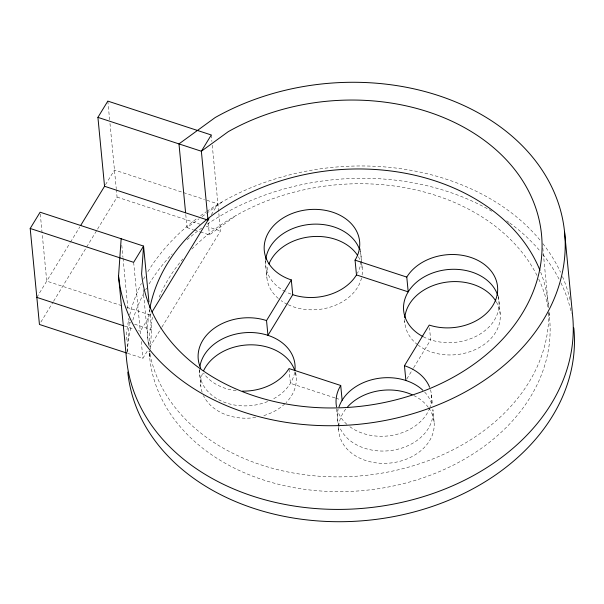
<?xml version="1.0" encoding="UTF-8"?>
<svg xmlns="http://www.w3.org/2000/svg" width="604" height="604" viewBox="0 0 604 604"><rect width="100%" height="100%" fill="white"/><g stroke="black" fill="none" stroke-linecap="round" stroke-linejoin="round"><path stroke-width="0.45" stroke-dasharray="3.02 2.27" d="M127.119 352.291L129.218 322.43L128.863 318.708M149.988 352.857L149.664 357.477L149.037 350.969M150.253 349.165L151.619 329.761L149.649 309.301M36.836 297.387L70.034 242.914M70.525 242.113L79.803 226.9M105.496 184.733L114.466 170.026L204.537 199.509M40.906 322.053L53.114 302.03M53.597 301.23L97.055 229.943M97.538 229.143L117.07 197.1L116.353 189.633M151.023 313.627L140.287 331.249L138.497 330.667M211.302 214.73L217.916 203.888L205.428 199.803M127.731 353.363L142.891 358.323L147.776 350.312M149.724 347.111L161.442 327.881M161.932 327.081L220.52 230.962L218.724 212.291M406.854 378.897L413.174 368.538M413.657 367.738L430.66 339.841L429.504 327.844M185.775 214.571L187.029 227.587L199.094 218.799M202.106 216.609L205.881 213.861M206.636 213.31L223.223 201.238M200.468 231.981L209.422 234.918L236.292 215.356M117.07 197.1L200.007 224.25M206.251 226.289L220.52 230.962M187.029 227.587L193.303 229.641M194.194 229.928L199.569 231.687M121.653 305.647L46.742 281.124L42.174 233.635M127.006 307.398L150.192 314.994M129.218 322.43L131.015 323.012M134.594 324.189L151.619 329.761M124.228 325.994L134.043 329.203M335.001 397.915L290.411 383.321L288.991 368.553M335.892 398.21L340.354 399.667M542.83 248.161L548.568 307.746M549.006 312.321L549.542 317.9M498.428 295.718L500.142 313.559M431.467 394.88L432.449 405.027M434.08 421.954L432.894 409.648A47.882 36.572 -5.5 0 1 393.989 450.04A47.882 36.572 -5.5 0 1 339.463 426.718M404.499 319.478L404.839 322.997M360.316 248.72L362.211 268.41M336.609 408.923L338.263 426.107M338.353 426.99L338.776 431.384M295.726 372.404L296.149 376.798M265.284 260.92L266.908 277.84M211.279 134.979L211.906 141.495M212.261 145.217L218.633 211.355M208.259 222.831L209.422 234.918M199.214 369.308L200.845 386.235M143.133 289.603L148.508 345.48A200.913 153.461 -5.5 0 1 149.52 309.928M133.65 262.332L140.641 334.986M141.276 341.517L142.891 358.323M121.789 245.254L122.952 257.342M123.042 258.27L128.056 310.343M107.829 101.11L109.618 119.735M109.981 123.465L116.262 188.697M40.287 214.073L42.084 232.699M339.146 425.888A47.882 36.572 -5.5 0 1 338.263 409.497M424.672 392.079A47.882 36.572 -5.5 0 1 432.117 405.359M430.463 389.746A47.882 36.572 -5.5 0 1 430.056 407.028M429.754 407.889A47.882 36.572 -5.5 0 1 349.686 426.605M346.885 424.325A47.882 36.572 -5.5 0 1 337.175 409.444M294.654 372.343A47.882 36.572 -5.5 0 1 272.714 399.236M267.632 401.562A47.882 36.572 -5.5 0 1 199.562 369.572M360.022 250.97A47.882 36.572 -5.5 0 1 357.409 273.31M291.022 294.103A47.882 36.572 -5.5 0 1 286.077 291.989M285.292 291.589A47.882 36.572 -5.5 0 1 265.684 260.309M236.164 390.705A47.882 36.572 -5.5 0 1 203.533 373.106M548.855 312.374A200.913 153.461 -5.5 0 1 364.408 490.433A200.913 153.461 -5.5 0 1 149.196 351M149.075 346.318A200.913 153.461 -5.5 0 1 152.495 317.289M159.177 297.108A200.913 153.461 -5.5 0 1 182.816 258.98M191.823 249.09A200.913 153.461 -5.5 0 1 379.908 184.492A200.913 153.461 -5.5 0 1 537.16 275.786M538.745 279.056A200.913 153.461 -5.5 0 1 548.077 307.768M548.704 313.348A200.913 153.461 -5.5 0 1 362.37 475.726A200.913 153.461 -5.5 0 1 149.384 351M540.671 272.132A200.913 153.461 -5.5 0 1 548.44 306.824M498.187 296.972A47.882 36.572 -5.5 0 1 477.47 335.59A47.882 36.572 -5.5 0 1 424.008 337.138M126.093 340.173A224.099 171.166 -5.5 0 1 128.909 318.618M129.747 314.933A224.099 171.166 -5.5 0 1 141.366 283.397M143.578 279.146A224.099 171.166 -5.5 0 1 144.968 276.624M147.882 271.649A224.099 171.166 -5.5 0 1 197.546 217.991M200.596 215.734A224.099 171.166 -5.5 0 1 206.07 211.891M206.862 211.355A224.099 171.166 -5.5 0 1 540.474 240.664M542.875 243.654A224.099 171.166 -5.5 0 1 560.572 272.291M562.505 276.609A224.099 171.166 -5.5 0 1 570.07 299.977M496.329 301.924A47.882 36.572 -5.5 0 1 479.183 347.61A47.882 36.572 -5.5 0 1 418.353 345.284M417.628 344.733A47.882 36.572 -5.5 0 1 404.718 321.268M127.331 351.536A224.099 171.166 -5.5 0 1 131.37 325.473M132.835 320.173A224.099 171.166 -5.5 0 1 143.865 293.144M145.685 289.769A224.099 171.166 -5.5 0 1 146.629 288.093M149.067 283.956A224.099 171.166 -5.5 0 1 172.155 253.914M187.066 239.682A224.099 171.166 -5.5 0 1 201.781 228.04M207.255 224.197A224.099 171.166 -5.5 0 1 492.494 211.649M506.696 220.8A224.099 171.166 -5.5 0 1 509.013 222.468M509.784 223.027A224.099 171.166 -5.5 0 1 540.429 251.491M542.868 254.458A224.099 171.166 -5.5 0 1 559.334 279.675M560.973 282.951A224.099 171.166 -5.5 0 1 571.459 313.197M361.539 277.983A47.882 36.572 -5.5 0 1 288.063 304.68M287.262 304.295A47.882 36.572 -5.5 0 1 281.17 300.671M278.301 298.444A47.882 36.572 -5.5 0 1 268.327 265.692M358.399 256.776A47.882 36.572 -5.5 0 1 360.339 260.769M360.656 261.6A47.882 36.572 -5.5 0 1 362.045 275.386M295.371 372.517A47.882 36.572 -5.5 0 1 286.1 402.634M284.786 403.91A47.882 36.572 -5.5 0 1 262.687 415.937M255.703 417.455A47.882 36.572 -5.5 0 1 203.42 395.492M202.113 392.207A47.882 36.572 -5.5 0 1 202.891 372.374M428.78 408.002A47.882 36.572 -5.5 0 1 415.431 454.638A47.882 36.572 -5.5 0 1 353.914 454.827A47.882 36.572 -5.5 0 1 346.386 408.259M413.725 395.499A47.882 36.572 -5.5 0 1 428.244 407.255"/><path stroke-width="0.91" d="M564.559 231.936L572.615 315.613A224.099 171.166 -5.5 0 1 366.787 507.987A224.099 171.166 -5.5 0 1 126.598 359.757L118.543 276.081L121.162 238.746M126.84 353.068L39.441 324.461L30.2 228.471L40.113 212.215L143.556 246.077L148.939 301.955M97.916 117.372L107.829 101.11L211.279 134.979L201.366 151.234L208.002 220.15L104.552 186.281L97.916 117.372L201.366 151.234L228.237 131.672A200.913 153.461 -5.5 0 1 524.159 183.186A200.913 153.461 -5.5 0 1 391.437 400.935A200.913 153.461 -5.5 0 1 141.608 273.793L143.556 246.077L133.65 262.332L30.2 228.471M80.777 225.292L104.696 186.047M152.004 312.026L208.946 218.603M291.309 279.924L292.729 294.692L267.957 335.341L266.53 320.573L291.309 279.924A47.882 36.572 -5.5 0 1 268.848 231.944A47.882 36.572 -5.5 0 1 332.6 212.178A47.882 36.572 -5.5 0 1 355.061 260.158L356.481 274.926L408.206 291.86L406.779 277.093L355.061 260.158M405.888 380.49L404.461 365.722L429.24 325.073A47.882 36.572 -5.5 0 0 492.985 305.314A47.882 36.572 -5.5 0 0 470.531 257.334A47.882 36.572 -5.5 0 0 406.779 277.093M342.136 400.256L340.716 385.488L288.991 368.553A47.882 36.572 -5.5 0 1 242.408 391.128M36.836 297.387L123.337 325.699M185.594 212.706L178.973 143.903L215.16 117.553A224.099 171.166 -5.5 0 1 545.231 175.017A224.099 171.166 -5.5 0 1 397.198 417.885A224.099 171.166 -5.5 0 1 118.543 276.081M339.003 406.93A47.882 36.572 -5.5 0 1 375.522 378.874A47.882 36.572 -5.5 0 1 422.83 390.229M336.549 406.885A47.882 36.572 -5.5 0 1 340.716 385.488M404.461 365.722A47.882 36.572 -5.5 0 1 429.595 387.239M200.807 368.417A47.882 36.572 -5.5 0 1 213.967 328.448A47.882 36.572 -5.5 0 1 266.53 320.573M356.481 274.926A47.882 36.572 -5.5 0 1 292.729 294.692M265.775 259.426A47.882 36.572 -5.5 0 1 309.135 224.484A47.882 36.572 -5.5 0 1 359.471 249.293M199.969 366.077A47.882 36.572 -5.5 0 1 252.736 332.585A47.882 36.572 -5.5 0 1 294.911 370.599M149.86 308.063A200.913 153.461 -5.5 0 1 333.385 170.177A200.913 153.461 -5.5 0 1 539.976 270.365M423.223 336.738A47.882 36.572 -5.5 0 1 424.589 276.655A47.882 36.572 -5.5 0 1 497.688 295.281M404.801 317.764A47.882 36.572 -5.5 0 1 443.751 282.596A47.882 36.572 -5.5 0 1 495.861 301.147M573.8 327.919A224.099 171.166 -5.5 0 1 367.972 520.293A224.099 171.166 -5.5 0 1 127.784 372.064M268.961 263.978A47.882 36.572 -5.5 0 1 310.886 236.738A47.882 36.572 -5.5 0 1 357.44 255.22M203.623 370.682A47.882 36.572 -5.5 0 1 251.075 344.824A47.882 36.572 -5.5 0 1 294.873 370.826M347.572 406.885A47.882 36.572 -5.5 0 1 412.117 394.744"/></g></svg>
